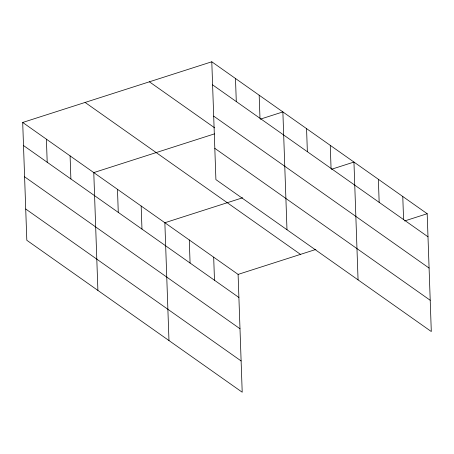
<?xml version="1.0" encoding="UTF-8"?>
<svg xmlns="http://www.w3.org/2000/svg" width="454" height="454" viewBox="0 0 454 454"><rect width="100%" height="100%" fill="white"/><g stroke="black" fill="none" stroke-linecap="round" stroke-linejoin="round"><path stroke-width="0.68" d="M22.7 122.461L238.095 274.398L242.209 392.216L26.814 240.279L22.7 122.461L211.791 61.784L427.186 213.721L431.3 331.539L215.905 179.602L211.791 61.784M214.447 133.885L93.779 172.599L97.894 290.418M260.301 119.169L282.87 111.922L286.985 229.741M242.663 197.774L164.859 222.738L168.973 340.557M331.38 169.308L353.95 162.061L358.064 279.88M238.095 274.398L315.899 249.433M404.616 220.962L427.186 213.721M212.597 84.864L427.991 236.801M213.692 116.128L429.081 268.064M149.394 81.811L214.691 127.869M214.816 148.339L430.21 300.276M85.102 102.439L300.497 254.376M23.506 145.541L238.9 297.478M24.595 176.805L239.99 328.741M25.725 209.016L241.114 360.953M402.772 196.503L403.578 219.583M378.364 179.285L379.169 202.365M330.257 145.348L331.062 168.428M306.564 128.635L307.369 151.715M259.177 95.209L259.983 118.29M235.484 78.497L236.29 101.577M213.681 257.18L214.487 280.26M189.273 239.962L190.078 263.042M141.166 206.025L141.971 229.105M117.472 189.312L118.278 212.393M70.086 155.887L70.892 178.967M46.393 139.174L47.199 162.254"/></g></svg>
